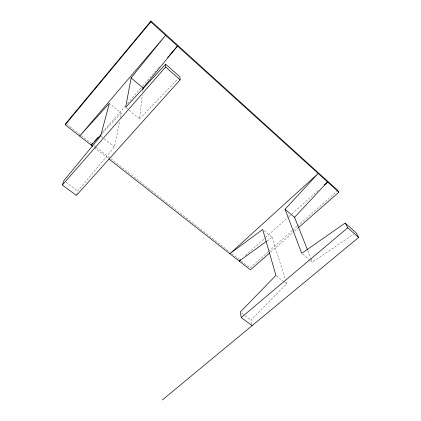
<?xml version="1.0" encoding="UTF-8"?>
<svg xmlns="http://www.w3.org/2000/svg" width="421" height="421" viewBox="0 0 421 421"><rect width="100%" height="100%" fill="white"/><g stroke="black" fill="none" stroke-linecap="round" stroke-linejoin="round"><path stroke-width="0.32" stroke-dasharray="2.1 1.58" d="M129.11 110.218L139.535 118.859L142.277 95.12M142.724 91.268L142.945 89.341M76.564 194.876L77.706 191.008L114.417 146.997L119.711 120.774M120.353 117.575L121.259 113.096L109.876 103.729M102.456 132.268L125.316 106.003M127.474 103.524L142.135 86.679M142.566 86.184L157.665 68.839M158.096 68.344L159.822 66.36M101.993 133.673L121.259 113.096M139.535 118.859L178.072 78.711M251.858 324.412L250.99 320.076L286.59 283.854L285.438 280.123M245.543 255.389L265.077 237.912M265.567 237.476L288.517 216.936M289.006 216.499L291.448 214.315M291.937 213.879L318.302 190.281M268.151 251.89L249.979 267.882L241.186 260.983M268.64 251.458L292.211 230.708M292.706 230.276L297.126 226.387M297.615 225.951L336.9 191.371M270.682 252.079L293.905 231.687M294.4 231.25L297.858 228.214M266.846 241.075L272.161 237.233L264.178 230.666M310.456 260.594L312.393 262.204L353.793 234.05M65.913 182.225L77.706 191.008M241.78 313.213L244.848 315.503M245.359 315.882L250.99 320.076M66.871 124.2L80.837 135.157M81.358 135.562L91.699 143.682M94.288 145.708L95.841 146.929M96.356 147.334L229.808 252.053M231.876 253.679L239.117 259.362M94.346 147.587L108.313 158.528M101.135 136.441L103.692 138.472M104.203 138.877L114.417 146.997M276.444 275.792L284.054 281.838M284.559 282.244L286.59 283.854M126.132 107.75L128.615 109.807M302.699 254.163L309.972 260.194M307.814 250.674L310.709 257.957M310.945 258.562L312.393 262.204M272.161 237.233L285.243 279.502"/><path stroke-width="0.63" d="M62.334 185.008L165.632 67.05L165.632 64.208L179.888 76.822L180.12 79.843L76.401 195.428L62.334 185.008L63.86 180.698L100.624 136.036L109.381 103.324L79.653 136.072L165.632 35.29L131.141 77.859L125.637 107.339L165.632 64.208M92.794 146.371L65.234 124.779L150.844 21.892L150.939 21.05L337.884 190.508L338.863 192.202L298.352 227.777M142.945 89.341L143.098 88.063L177.504 46.042L169.31 55.456M65.234 124.779L65.839 123.385L150.939 21.05M92.967 143.172L91.241 145.156L101.098 134.625M94.262 141.682L98.14 137.225M167.584 57.44L168.447 56.451M162.353 399.95L358.666 237.439L355.945 232.587L345.157 223.041L301.731 253.358L285.054 209.211L318.192 173.478L229.861 253.752L262.683 229.434L275.939 275.387L240.244 312.072L241.228 317.592L252.105 325.654M307.572 250.069L294.547 217.31L327.585 181.983L324.165 185.04M240.659 259.757L239.196 261.067L266.314 241.459M269.693 252.942L250.427 269.866L108.829 158.933M241.228 317.592L347.741 227.798L345.157 223.041M131.141 77.859L143.098 88.063M285.054 209.211L294.547 217.31M165.632 67.05L180.12 79.843M347.741 227.798L358.666 237.439M150.844 21.892L338.863 192.202"/></g></svg>
